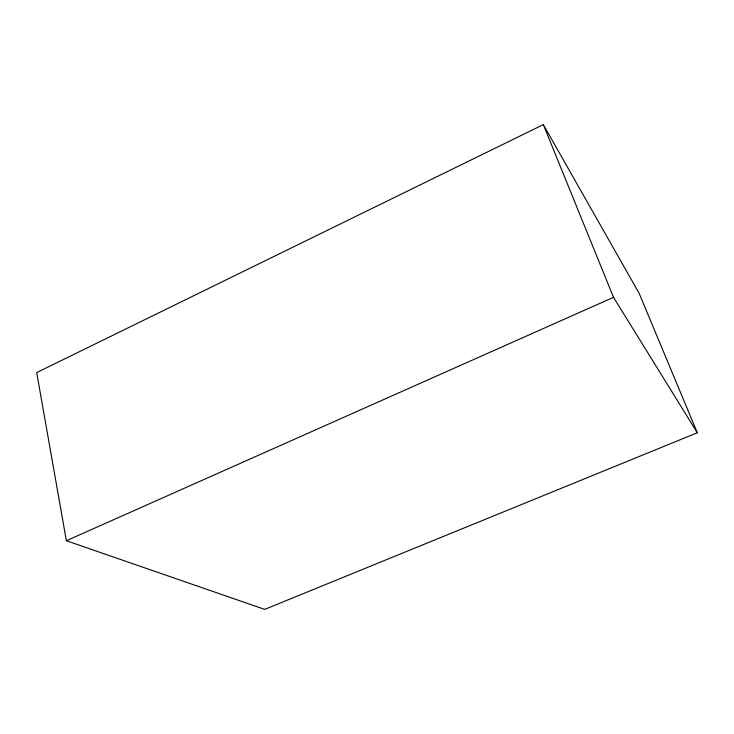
<?xml version="1.0" encoding="UTF-8"?>
<svg xmlns="http://www.w3.org/2000/svg" width="734" height="734" viewBox="0 0 734 734"><rect width="100%" height="100%" fill="white"/><g stroke="black" fill="none" stroke-linecap="round" stroke-linejoin="round"><path stroke-width="1.1" d="M543.325 124.615L36.7 372.588L66.372 540.729L264.699 609.385L697.3 432.766L639.149 293.343L543.325 124.615L613.514 297.325L697.3 432.766M66.372 540.729L613.514 297.325"/></g></svg>
